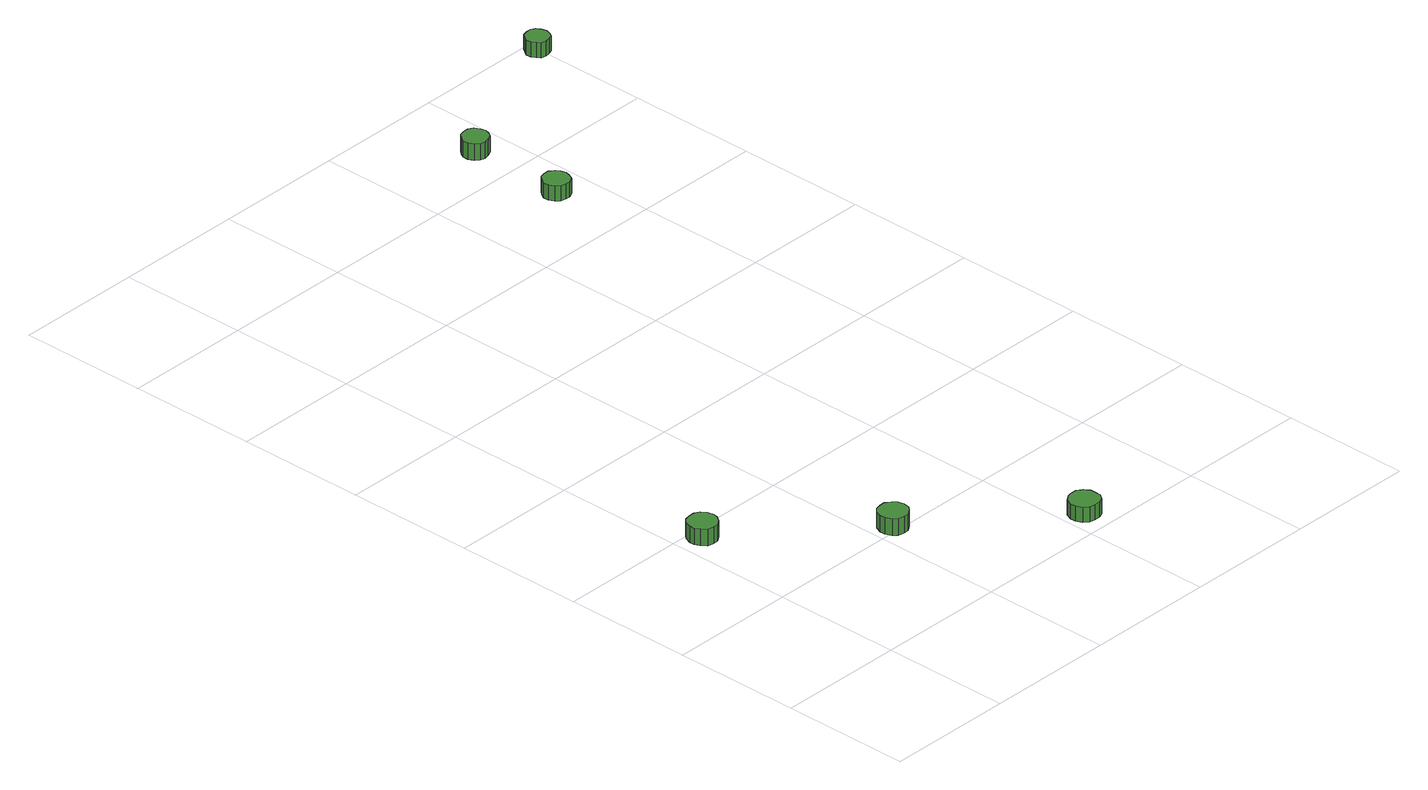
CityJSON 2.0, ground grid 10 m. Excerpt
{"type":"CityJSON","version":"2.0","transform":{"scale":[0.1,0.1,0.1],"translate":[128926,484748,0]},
"CityObjects":{
"tree1":{"type":"SolitaryVegetationObject","attributes":{"function":"something"},"geometry":[{"type":"MultiSurface","lod":"1","boundaries":[[[0,1,2,3,4,5,6,7,8,9,10,11,12,13,14]],[[15,16,17,18,19,20,21,22,23,24,25,26,27,28,29]],[[0,29,28,1]],[[1,28,27,2]],[[2,27,26,3]],[[3,26,25,4]],[[4,25,24,5]],[[5,24,23,6]],[[6,23,22,7]],[[7,22,21,8]],[[8,21,20,9]],[[9,20,19,10]],[[10,19,18,11]],[[11,18,17,12]],[[12,17,16,13]],[[13,16,15,14]],[[14,15,29,0]]]}]},
"tree2":{"type":"SolitaryVegetationObject","attributes":{"function":"something"},"geometry":[{"type":"MultiSurface","lod":"1","boundaries":[[[30,31,32,33,34,35,36,37,38,39,40,41,42,43,44]],[[45,46,47,48,49,50,51,52,53,54,55,56,57,58,59]],[[30,59,58,31]],[[31,58,57,32]],[[32,57,56,33]],[[33,56,55,34]],[[34,55,54,35]],[[35,54,53,36]],[[36,53,52,37]],[[37,52,51,38]],[[38,51,50,39]],[[39,50,49,40]],[[40,49,48,41]],[[41,48,47,42]],[[42,47,46,43]],[[43,46,45,44]],[[44,45,59,30]]]}]},
"tree3":{"type":"SolitaryVegetationObject","attributes":{"function":"something"},"geometry":[{"type":"MultiSurface","lod":"1","boundaries":[[[60,61,62,63,64,65,66,67,68,69,70,71,72,73,74]],[[75,76,77,78,79,80,81,82,83,84,85,86,87,88,89]],[[60,89,88,61]],[[61,88,87,62]],[[62,87,86,63]],[[63,86,85,64]],[[64,85,84,65]],[[65,84,83,66]],[[66,83,82,67]],[[67,82,81,68]],[[68,81,80,69]],[[69,80,79,70]],[[70,79,78,71]],[[71,78,77,72]],[[72,77,76,73]],[[73,76,75,74]],[[74,75,89,60]]]}]},
"tree4":{"type":"SolitaryVegetationObject","attributes":{"function":"something"},"geometry":[{"type":"MultiSurface","lod":"1","boundaries":[[[90,91,92,93,94,95,96,97,98,99,100,101,102,103,104]],[[105,106,107,108,109,110,111,112,113,114,115,116,117,118,119]],[[90,119,118,91]],[[91,118,117,92]],[[92,117,116,93]],[[93,116,115,94]],[[94,115,114,95]],[[95,114,113,96]],[[96,113,112,97]],[[97,112,111,98]],[[98,111,110,99]],[[99,110,109,100]],[[100,109,108,101]],[[101,108,107,102]],[[102,107,106,103]],[[103,106,105,104]],[[104,105,119,90]]]}]},
"tree5":{"type":"SolitaryVegetationObject","attributes":{"function":"something"},"geometry":[{"type":"MultiSurface","lod":"1","boundaries":[[[120,121,122,123,124,125,126,127,128,129,130,131,132,133,134]],[[135,136,137,138,139,140,141,142,143,144,145,146,147,148,149]],[[120,149,148,121]],[[121,148,147,122]],[[122,147,146,123]],[[123,146,145,124]],[[124,145,144,125]],[[125,144,143,126]],[[126,143,142,127]],[[127,142,141,128]],[[128,141,140,129]],[[129,140,139,130]],[[130,139,138,131]],[[131,138,137,132]],[[132,137,136,133]],[[133,136,135,134]],[[134,135,149,120]]]}]},
"tree6":{"type":"SolitaryVegetationObject","attributes":{"function":"something"},"geometry":[{"type":"MultiSurface","lod":"1","boundaries":[[[150,151,152,153,154,155,156,157,158,159,160,161,162,163,164]],[[165,166,167,168,169,170,171,172,173,174,175,176,177,178,179]],[[150,179,178,151]],[[151,178,177,152]],[[152,177,176,153]],[[153,176,175,154]],[[154,175,174,155]],[[155,174,173,156]],[[156,173,172,157]],[[157,172,171,158]],[[158,171,170,159]],[[159,170,169,160]],[[160,169,168,161]],[[161,168,167,162]],[[162,167,166,163]],[[163,166,165,164]],[[164,165,179,150]]]}]}
},
"vertices":[
[31,191,17],[30,196,17],[27,200,17],[23,202,17],[19,202,17],[14,201,17],[11,198,17],[9,193,17],[9,189,17],[11,185,17],[14,181,17],[19,180,17],[23,180,17],[27,183,17],[30,187,17],[30,187,4],[27,183,4],[23,180,4],[19,180,4],[14,181,4],[11,185,4],[9,189,4],[9,193,4],[11,198,4],[14,201,4],[19,202,4],[23,202,4],[27,200,4],[30,196,4],[31,191,4],
[128,105,17],[127,110,17],[124,113,17],[120,116,17],[116,116,17],[111,115,17],[108,112,17],[106,107,17],[106,103,17],[108,98,17],[111,95,17],[116,94,17],[120,94,17],[124,97,17],[127,100,17],[127,100,4],[124,97,4],[120,94,4],[116,94,4],[111,95,4],[108,98,4],[106,103,4],[106,107,4],[108,112,4],[111,115,4],[116,116,4],[120,116,4],[124,113,4],[127,110,4],[128,105,4],
[226,20,17],[226,24,17],[223,28,17],[219,31,17],[214,31,17],[210,30,17],[206,27,17],[204,22,17],[204,18,17],[206,13,17],[210,10,17],[214,9,17],[219,9,17],[223,11,17],[226,15,17],[226,15,5],[223,11,5],[219,9,5],[214,9,5],[210,10,5],[206,13,5],[204,18,5],[204,22,5],[206,27,5],[210,30,5],[214,31,5],[219,31,5],[223,28,5],[226,24,5],[226,20,5],
[269,545,29],[268,549,29],[266,552,29],[262,555,29],[258,555,29],[254,554,29],[251,551,29],[249,547,29],[249,543,29],[251,539,29],[254,536,29],[258,535,29],[262,535,29],[266,537,29],[268,541,29],[268,541,17],[266,537,17],[262,535,17],[258,535,17],[254,536,17],[251,539,17],[249,543,17],[249,547,17],[251,551,17],[254,554,17],[258,555,17],[262,555,17],[266,552,17],[268,549,17],[269,545,17],
[268,618,32],[267,622,32],[265,626,32],[261,628,32],[257,628,32],[253,627,32],[250,624,32],[248,620,32],[248,616,32],[250,612,32],[253,609,32],[257,608,32],[261,609,32],[265,611,32],[267,614,32],[267,614,19],[265,611,19],[261,609,19],[257,608,19],[253,609,19],[250,612,19],[248,616,19],[248,620,19],[250,624,19],[253,627,19],[257,628,19],[261,628,19],[265,626,19],[267,622,19],[268,618,19],
[388,672,33],[387,676,33],[385,679,33],[382,681,33],[378,681,33],[374,680,33],[372,677,33],[370,674,33],[370,670,33],[372,667,33],[374,664,33],[378,663,33],[382,664,33],[385,665,33],[387,668,33],[387,668,21],[385,665,21],[382,664,21],[378,663,21],[374,664,21],[372,667,21],[370,670,21],[370,674,21],[372,677,21],[374,680,21],[378,681,21],[382,681,21],[385,679,21],[387,676,21],[388,672,21]
]}
